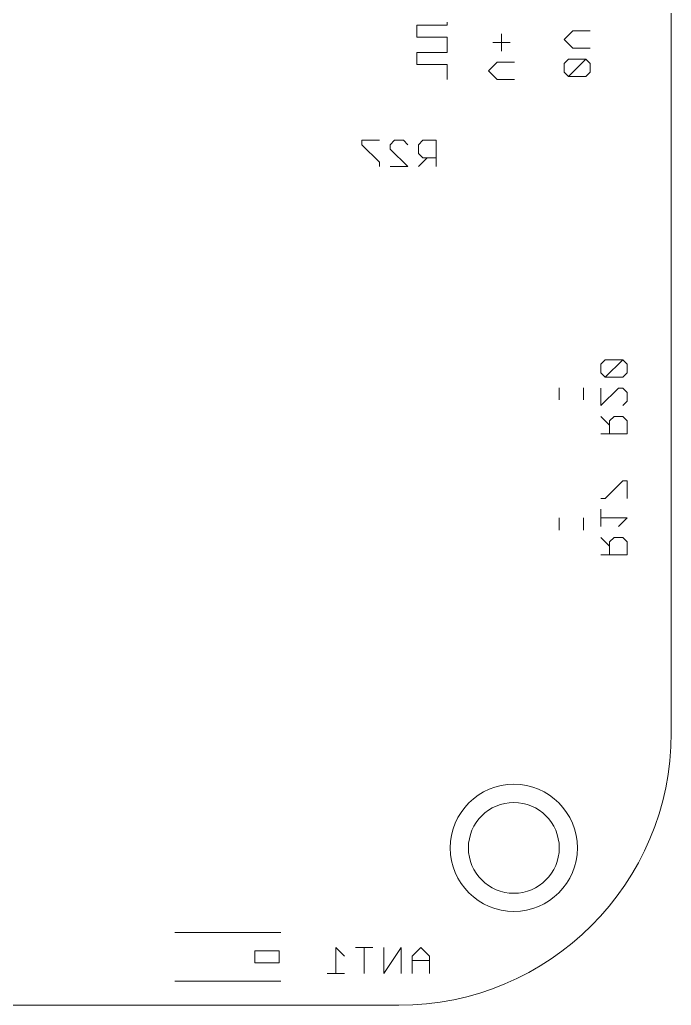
# Model space of a CAD drawing. Header units: millimetres. Extents: x -300 to -177, y 79 to 147.
# Drawn here: x -198.82 to -177.31, y 79.47 to 112.03 of the extents above; entities that cross this region are included whole.
import ezdxf

# ---------------------------------------------------------------- set-up
doc = ezdxf.new("R2010")
doc.units = ezdxf.units.MM
doc.header["$MEASUREMENT"] = 0
doc.layers.add('cut', color=7, linetype='Continuous')
doc.layers.add('reference', color=7, linetype='Continuous')

msp = doc.modelspace()

# ---------------------------------------------------------------- linework, layer by layer
at = {"layer": 'cut', "color": 250, "lineweight": 9}
msp.add_open_spline([(-197.1254, 145.9896), (-197.1254, 145.9896), (-196.2554, 145.7996), (-196.2554, 145.7996), (-196.2554, 145.7996), (-196.2554, 145.7996), (-195.5054, 145.6396), (-195.5054, 145.6396), (-195.5054, 145.6396), (-195.5054, 145.6396), (-194.3554, 145.3596), (-194.3554, 145.3596), (-194.3554, 145.3596), (-194.3554, 145.3596), (-193.5554, 145.1596), (-193.5554, 145.1596), (-193.5554, 145.1596), (-192.4998, 144.849), (-191.6513, 144.6358), (-190.6654, 144.3496), (-190.6654, 144.3496), (-190.6654, 144.3496), (-189.4954, 143.9796), (-189.4954, 143.9796), (-189.4954, 143.9796), (-189.4954, 143.9796), (-188.5654, 143.6796), (-188.5654, 143.6796), (-188.5654, 143.6796), (-188.5654, 143.6796), (-187.8954, 143.4496), (-187.8954, 143.4496), (-187.8954, 143.4496), (-187.8954, 143.4496), (-187.3354, 143.2596), (-187.3354, 143.2596), (-187.3354, 143.2596), (-186.4341, 142.9285), (-185.1783, 142.4534), (-184.3154, 142.1096), (-184.3154, 142.1096), (-184.3154, 142.1096), (-183.7054, 141.8596), (-183.7054, 141.8596), (-183.7054, 141.8596), (-183.7054, 141.8596), (-182.8354, 141.4896), (-182.8354, 141.4896), (-182.8354, 141.4896), (-182.8354, 141.4896), (-181.8254, 141.0496), (-181.8254, 141.0496), (-181.8254, 141.0496), (-181.8254, 141.0496), (-180.9854, 140.6696), (-180.9854, 140.6696), (-180.9854, 140.6696), (-180.6379, 140.5092), (-178.9287, 139.6762), (-178.9117, 139.6665), (-178.9117, 139.6665), (-177.959, 139.1488), (-177.3314, 138.1622), (-177.3054, 137.0696), (-177.3054, 137.0696), (-177.3054, 137.0696), (-177.3055, 88.4696), (-177.3055, 88.4696), (-177.3055, 88.4696), (-177.3055, 83.499), (-181.3349, 79.4696), (-186.3054, 79.4696), (-186.3054, 79.4696), (-186.3054, 79.4696), (-276.0913, 79.4696), (-276.0913, 79.4696), (-276.0913, 79.4696), (-276.3565, 79.4696), (-276.6108, 79.575), (-276.7984, 79.7625), (-276.7984, 79.7625), (-276.7984, 79.7625), (-276.9125, 79.8767), (-276.9125, 79.8767), (-276.9125, 79.8767), (-277.1001, 80.0642), (-277.3544, 80.1696), (-277.6197, 80.1696), (-277.6197, 80.1696), (-277.6197, 80.1696), (-285.9913, 80.1696), (-285.9913, 80.1696), (-285.9913, 80.1696), (-286.2565, 80.1696), (-286.5108, 80.0642), (-286.6984, 79.8767), (-286.6984, 79.8767), (-286.6984, 79.8767), (-286.8125, 79.7625), (-286.8125, 79.7625), (-286.8125, 79.7625), (-287.0001, 79.575), (-287.2544, 79.4696), (-287.5197, 79.4696), (-287.5197, 79.4696), (-287.5197, 79.4696), (-287.9055, 79.4696), (-287.9055, 79.4696), (-287.9055, 79.4696), (-290.2924, 79.4696), (-292.5816, 80.4178), (-294.2694, 82.1056), (-294.2694, 82.1056), (-295.9572, 83.7935), (-296.9055, 86.0827), (-296.9055, 88.4696), (-296.9055, 88.4696), (-296.9055, 88.4696), (-296.9054, 137.0697), (-296.9054, 137.0697), (-296.9054, 137.0697), (-296.8795, 138.1622), (-296.2519, 139.1554), (-295.2992, 139.6665), (-295.2992, 139.6665), (-294.1017, 140.3089), (-293.8755, 140.3696), (-293.2255, 140.6696), (-293.2255, 140.6696), (-293.2255, 140.6696), (-292.3855, 141.0496), (-292.3855, 141.0496), (-292.3855, 141.0496), (-292.3855, 141.0496), (-291.3755, 141.4896), (-291.3755, 141.4896), (-291.3755, 141.4896), (-291.3755, 141.4896), (-290.5055, 141.8596), (-290.5055, 141.8596), (-290.5055, 141.8596), (-290.5055, 141.8596), (-289.8955, 142.1096), (-289.8955, 142.1096), (-289.8955, 142.1096), (-289.0049, 142.4644), (-287.8148, 142.9145), (-286.8755, 143.2596), (-286.8755, 143.2596), (-286.8755, 143.2596), (-286.3155, 143.4496), (-286.3155, 143.4496), (-286.3155, 143.4496), (-286.3155, 143.4496), (-285.6455, 143.6796), (-285.6455, 143.6796), (-285.6455, 143.6796), (-285.6455, 143.6796), (-284.7155, 143.9796), (-284.7155, 143.9796), (-284.7155, 143.9796), (-284.7155, 143.9796), (-283.5455, 144.3496), (-283.5455, 144.3496), (-283.5455, 144.3496), (-282.5597, 144.6358), (-281.7105, 144.8493), (-280.6555, 145.1596), (-280.6555, 145.1596), (-280.6555, 145.1596), (-279.8555, 145.3596), (-279.8555, 145.3596), (-279.8555, 145.3596), (-279.8555, 145.3596), (-278.7055, 145.6396), (-278.7055, 145.6396), (-278.7055, 145.6396), (-278.7055, 145.6396), (-277.9555, 145.7996), (-277.9555, 145.7996), (-277.9555, 145.7996), (-277.9555, 145.7996), (-277.0855, 145.9896), (-277.0855, 145.9896), (-277.0855, 145.9896), (-276.4395, 146.1317), (-274.7135, 146.4389), (-273.9055, 146.5696), (-273.9055, 146.5696), (-273.9055, 146.5696), (-272.9855, 146.7096), (-272.9855, 146.7096), (-272.9855, 146.7096), (-272.9855, 146.7096), (-272.1055, 146.8396), (-272.1055, 146.8396), (-272.1055, 146.8396), (-272.1055, 146.8396), (-270.9155, 146.9896), (-270.9155, 146.9896), (-270.9155, 146.9896), (-269.7953, 147.1262), (-268.5842, 147.2062), (-267.3855, 147.3296), (-267.3855, 147.3296), (-267.3855, 147.3296), (-266.4855, 147.3896), (-266.4855, 147.3896), (-266.4855, 147.3896), (-266.4855, 147.3896), (-264.9055, 147.4696), (-264.9055, 147.4696), (-264.9055, 147.4696), (-264.9055, 147.4696), (-262.6055, 147.4696), (-262.6055, 147.4696), (-262.6055, 147.4696), (-261.8098, 147.4696), (-261.0467, 147.1535), (-260.4841, 146.5909), (-260.4841, 146.5909), (-259.9215, 146.0283), (-259.6055, 145.2652), (-259.6055, 144.4696), (-259.6055, 144.4696), (-259.6055, 143.9922), (-259.4158, 143.5344), (-259.0782, 143.1968), (-259.0782, 143.1968), (-258.7407, 142.8592), (-258.2828, 142.6696), (-257.8055, 142.6696), (-257.8055, 142.6696), (-257.8055, 142.6696), (-216.4054, 142.6696), (-216.4054, 142.6696), (-216.4054, 142.6696), (-215.4113, 142.6696), (-214.6055, 143.4755), (-214.6054, 144.4696), (-214.6054, 144.4696), (-214.6054, 145.2652), (-214.2894, 146.0283), (-213.7268, 146.5909), (-213.7268, 146.5909), (-213.1642, 147.1535), (-212.4011, 147.4696), (-211.6054, 147.4696), (-211.6054, 147.4696), (-211.6054, 147.4696), (-209.3054, 147.4696), (-209.3054, 147.4696), (-209.3054, 147.4696), (-209.3054, 147.4696), (-207.7254, 147.3896), (-207.7254, 147.3896), (-207.7254, 147.3896), (-207.7254, 147.3896), (-206.8254, 147.3296), (-206.8254, 147.3296), (-206.8254, 147.3296), (-205.6281, 147.2065), (-204.4149, 147.1261), (-203.2954, 146.9896), (-203.2954, 146.9896), (-203.2954, 146.9896), (-202.1054, 146.8396), (-202.1054, 146.8396), (-202.1054, 146.8396), (-202.1054, 146.8396), (-201.2254, 146.7096), (-201.2254, 146.7096), (-201.2254, 146.7096), (-201.2254, 146.7096), (-200.3054, 146.5696), (-200.3054, 146.5696), (-200.3054, 146.5696), (-199.4976, 146.4389), (-197.771, 146.1316), (-197.1254, 145.9896)], degree=3, knots=[0, 0, 0, 0, 0.0140845, 0.0140845, 0.0140845, 0.0140845, 0.028169, 0.028169, 0.028169, 0.028169, 0.0422535, 0.0422535, 0.0422535, 0.0422535, 0.056338, 0.056338, 0.056338, 0.056338, 0.0704225, 0.0704225, 0.0704225, 0.0704225, 0.084507, 0.084507, 0.084507, 0.084507, 0.0985915, 0.0985915, 0.0985915, 0.0985915, 0.1126761, 0.1126761, 0.1126761, 0.1126761, 0.1267606, 0.1267606, 0.1267606, 0.1267606, 0.1408451, 0.1408451, 0.1408451, 0.1408451, 0.1549296, 0.1549296, 0.1549296, 0.1549296, 0.1690141, 0.1690141, 0.1690141, 0.1690141, 0.1830986, 0.1830986, 0.1830986, 0.1830986, 0.1971831, 0.1971831, 0.1971831, 0.1971831, 0.2112676, 0.2112676, 0.2112676, 0.2112676, 0.2253521, 0.2253521, 0.2253521, 0.2253521, 0.2394366, 0.2394366, 0.2394366, 0.2394366, 0.2535211, 0.2535211, 0.2535211, 0.2535211, 0.2676056, 0.2676056, 0.2676056, 0.2676056, 0.2816901, 0.2816901, 0.2816901, 0.2816901, 0.2957746, 0.2957746, 0.2957746, 0.2957746, 0.3098592, 0.3098592, 0.3098592, 0.3098592, 0.3239437, 0.3239437, 0.3239437, 0.3239437, 0.3380282, 0.3380282, 0.3380282, 0.3380282, 0.3521127, 0.3521127, 0.3521127, 0.3521127, 0.3661972, 0.3661972, 0.3661972, 0.3661972, 0.3802817, 0.3802817, 0.3802817, 0.3802817, 0.3943662, 0.3943662, 0.3943662, 0.3943662, 0.4084507, 0.4084507, 0.4084507, 0.4084507, 0.4225352, 0.4225352, 0.4225352, 0.4225352, 0.4366197, 0.4366197, 0.4366197, 0.4366197, 0.4507042, 0.4507042, 0.4507042, 0.4507042, 0.4647887, 0.4647887, 0.4647887, 0.4647887, 0.4788732, 0.4788732, 0.4788732, 0.4788732, 0.4929577, 0.4929577, 0.4929577, 0.4929577, 0.5070423, 0.5070423, 0.5070423, 0.5070423, 0.5211268, 0.5211268, 0.5211268, 0.5211268, 0.5352113, 0.5352113, 0.5352113, 0.5352113, 0.5492958, 0.5492958, 0.5492958, 0.5492958, 0.5633803, 0.5633803, 0.5633803, 0.5633803, 0.5774648, 0.5774648, 0.5774648, 0.5774648, 0.5915493, 0.5915493, 0.5915493, 0.5915493, 0.6056338, 0.6056338, 0.6056338, 0.6056338, 0.6197183, 0.6197183, 0.6197183, 0.6197183, 0.6338028, 0.6338028, 0.6338028, 0.6338028, 0.6478873, 0.6478873, 0.6478873, 0.6478873, 0.6619718, 0.6619718, 0.6619718, 0.6619718, 0.6760563, 0.6760563, 0.6760563, 0.6760563, 0.6901408, 0.6901408, 0.6901408, 0.6901408, 0.7042254, 0.7042254, 0.7042254, 0.7042254, 0.7183099, 0.7183099, 0.7183099, 0.7183099, 0.7323944, 0.7323944, 0.7323944, 0.7323944, 0.7464789, 0.7464789, 0.7464789, 0.7464789, 0.7605634, 0.7605634, 0.7605634, 0.7605634, 0.7746479, 0.7746479, 0.7746479, 0.7746479, 0.7887324, 0.7887324, 0.7887324, 0.7887324, 0.8028169, 0.8028169, 0.8028169, 0.8028169, 0.8169014, 0.8169014, 0.8169014, 0.8169014, 0.8309859, 0.8309859, 0.8309859, 0.8309859, 0.8450704, 0.8450704, 0.8450704, 0.8450704, 0.8591549, 0.8591549, 0.8591549, 0.8591549, 0.8732394, 0.8732394, 0.8732394, 0.8732394, 0.8873239, 0.8873239, 0.8873239, 0.8873239, 0.9014085, 0.9014085, 0.9014085, 0.9014085, 0.915493, 0.915493, 0.915493, 0.915493, 0.9295775, 0.9295775, 0.9295775, 0.9295775, 0.943662, 0.943662, 0.943662, 0.943662, 0.9577465, 0.9577465, 0.9577465, 0.9577465, 0.971831, 0.971831, 0.971831, 0.971831, 1, 1, 1, 1], dxfattribs=at)
at = {"layer": 'cut', "lineweight": 9}
msp.add_open_spline([(-181.0054, 84.6696), (-181.0054, 85.498), (-181.6771, 86.1696), (-182.5054, 86.1696), (-182.5054, 86.1696), (-183.3338, 86.1696), (-184.0054, 85.498), (-184.0054, 84.6696), (-184.0054, 84.6696), (-184.0054, 83.8412), (-183.3339, 83.1696), (-182.5055, 83.1696), (-182.5055, 83.1696), (-181.6771, 83.1696), (-181.0055, 83.8412), (-181.0055, 84.6696), (-181.0055, 84.6696), (-181.0054, 84.6696), (-181.0054, 84.6696)], degree=3, knots=[0, 0, 0, 0, 0.2, 0.2, 0.2, 0.2, 0.4, 0.4, 0.4, 0.4, 0.6, 0.6, 0.6, 0.6, 1, 1, 1, 1.0001, 1.0001, 1.0001, 1.0001], dxfattribs=at)
at = {"layer": 'reference', "color": 242, "lineweight": 9}
for points in [[(-185.7054, 111.4486), (-185.7054, 111.4486), (-185.7054, 111.8486), (-185.7054, 111.8486)], [(-185.7054, 111.8486), (-185.7054, 111.8486), (-184.7054, 111.8486), (-184.7054, 111.8486)], [(-184.7054, 111.8486), (-184.7054, 111.8486), (-184.7054, 111.9486), (-184.7054, 111.9486)], [(-184.7054, 111.4486), (-184.7054, 111.4486), (-185.7054, 111.4486), (-185.7054, 111.4486)], [(-184.7054, 110.9486), (-184.7054, 110.9486), (-184.7054, 111.4486), (-184.7054, 111.4486)], [(-182.913, 110.9893), (-182.913, 110.9893), (-182.913, 111.5655), (-182.913, 111.5655)], [(-180.8452, 111.3774), (-180.8452, 111.3774), (-180.5571, 111.6655), (-180.5571, 111.6655)], [(-180.5571, 111.0893), (-180.5571, 111.0893), (-180.8452, 111.3774), (-180.8452, 111.3774)], [(-180.5571, 111.6655), (-180.5571, 111.6655), (-179.9809, 111.6655), (-179.9809, 111.6655)], [(-182.6249, 111.2774), (-182.6249, 111.2774), (-183.2011, 111.2774), (-183.2011, 111.2774)], [(-179.9809, 111.0893), (-179.9809, 111.0893), (-180.5571, 111.0893), (-180.5571, 111.0893)], [(-185.7054, 110.5486), (-185.7054, 110.5486), (-185.7054, 110.9486), (-185.7054, 110.9486)], [(-185.7054, 110.9486), (-185.7054, 110.9486), (-184.7054, 110.9486), (-184.7054, 110.9486)], [(-180.7011, 110.73), (-180.7011, 110.73), (-180.8452, 110.5859), (-180.8452, 110.5859)], [(-180.1249, 110.73), (-180.1249, 110.73), (-180.7011, 110.73), (-180.7011, 110.73)], [(-180.7011, 110.1538), (-180.7011, 110.1538), (-180.1249, 110.73), (-180.1249, 110.73)], [(-179.9809, 110.5859), (-179.9809, 110.5859), (-180.1249, 110.73), (-180.1249, 110.73)], [(-184.7054, 110.5486), (-184.7054, 110.5486), (-185.7054, 110.5486), (-185.7054, 110.5486)], [(-184.7054, 110.0486), (-184.7054, 110.0486), (-184.7054, 110.5486), (-184.7054, 110.5486)], [(-183.3452, 110.3419), (-183.3452, 110.3419), (-183.0571, 110.63), (-183.0571, 110.63)], [(-183.0571, 110.63), (-183.0571, 110.63), (-182.4809, 110.63), (-182.4809, 110.63)], [(-180.8452, 110.5859), (-180.8452, 110.5859), (-180.8452, 110.2978), (-180.8452, 110.2978)], [(-179.9809, 110.2978), (-179.9809, 110.2978), (-179.9809, 110.5859), (-179.9809, 110.5859)], [(-183.0571, 110.0538), (-183.0571, 110.0538), (-183.3452, 110.3419), (-183.3452, 110.3419)], [(-182.4809, 110.0538), (-182.4809, 110.0538), (-183.0571, 110.0538), (-183.0571, 110.0538)], [(-180.8452, 110.2978), (-180.8452, 110.2978), (-180.7011, 110.1538), (-180.7011, 110.1538)], [(-180.7011, 110.1538), (-180.7011, 110.1538), (-180.1249, 110.1538), (-180.1249, 110.1538)], [(-180.1249, 110.1538), (-180.1249, 110.1538), (-179.9809, 110.2978), (-179.9809, 110.2978)], [(-186.9461, 108.0441), (-186.9461, 108.0441), (-187.5223, 108.0441), (-187.5223, 108.0441)], [(-187.5223, 108.0441), (-187.5223, 108.0441), (-187.5223, 107.9001), (-187.5223, 107.9001)], [(-187.5223, 107.9001), (-187.5223, 107.9001), (-186.9461, 107.3239), (-186.9461, 107.3239)], [(-186.5868, 107.9001), (-186.5868, 107.9001), (-186.4427, 108.0441), (-186.4427, 108.0441)], [(-186.5868, 107.756), (-186.5868, 107.756), (-186.5868, 107.9001), (-186.5868, 107.9001)], [(-186.4427, 108.0441), (-186.4427, 108.0441), (-186.1546, 108.0441), (-186.1546, 108.0441)], [(-186.1546, 108.0441), (-186.1546, 108.0441), (-186.0106, 107.9001), (-186.0106, 107.9001)], [(-185.5072, 108.0441), (-185.5072, 108.0441), (-185.6513, 107.9001), (-185.6513, 107.9001)], [(-185.6513, 107.9001), (-185.6513, 107.9001), (-185.6513, 107.612), (-185.6513, 107.612)], [(-185.075, 108.0441), (-185.075, 108.0441), (-185.5072, 108.0441), (-185.5072, 108.0441)], [(-185.075, 107.1798), (-185.075, 107.1798), (-185.075, 108.0441), (-185.075, 108.0441)], [(-186.0106, 107.1798), (-186.0106, 107.1798), (-186.5868, 107.756), (-186.5868, 107.756)], [(-185.6513, 107.612), (-185.6513, 107.612), (-185.5072, 107.4679), (-185.5072, 107.4679)], [(-185.3631, 107.4679), (-185.3631, 107.4679), (-185.6513, 107.1798), (-185.6513, 107.1798)], [(-185.5072, 107.4679), (-185.5072, 107.4679), (-185.075, 107.4679), (-185.075, 107.4679)], [(-186.9461, 107.3239), (-186.9461, 107.3239), (-186.9461, 107.1798), (-186.9461, 107.1798)], [(-186.5868, 107.1798), (-186.5868, 107.1798), (-186.0106, 107.1798), (-186.0106, 107.1798)], [(-179.4851, 100.7931), (-179.4851, 100.7931), (-179.6292, 100.649), (-179.6292, 100.649)], [(-179.6292, 100.649), (-179.6292, 100.649), (-179.6292, 100.3609), (-179.6292, 100.3609)], [(-178.9089, 100.7931), (-178.9089, 100.7931), (-179.4851, 100.7931), (-179.4851, 100.7931)], [(-179.4851, 100.2168), (-179.4851, 100.2168), (-178.9089, 100.7931), (-178.9089, 100.7931)], [(-178.7649, 100.649), (-178.7649, 100.649), (-178.9089, 100.7931), (-178.9089, 100.7931)], [(-178.7649, 100.3609), (-178.7649, 100.3609), (-178.7649, 100.649), (-178.7649, 100.649)], [(-179.6292, 100.3609), (-179.6292, 100.3609), (-179.4851, 100.2168), (-179.4851, 100.2168)], [(-178.9089, 100.2168), (-178.9089, 100.2168), (-178.7649, 100.3609), (-178.7649, 100.3609)], [(-179.4851, 100.2168), (-179.4851, 100.2168), (-178.9089, 100.2168), (-178.9089, 100.2168)], [(-181.0054, 99.4696), (-181.0054, 99.4696), (-181.0054, 99.8696), (-181.0054, 99.8696)], [(-180.2054, 99.4696), (-180.2054, 99.4696), (-180.2054, 99.8696), (-180.2054, 99.8696)], [(-179.6292, 99.8575), (-179.6292, 99.8575), (-179.6292, 99.2813), (-179.6292, 99.2813)], [(-179.6292, 99.2813), (-179.6292, 99.2813), (-179.053, 99.8575), (-179.053, 99.8575)], [(-179.053, 99.8575), (-179.053, 99.8575), (-178.9089, 99.8575), (-178.9089, 99.8575)], [(-178.9089, 99.8575), (-178.9089, 99.8575), (-178.7649, 99.7135), (-178.7649, 99.7135)], [(-178.7649, 99.7135), (-178.7649, 99.7135), (-178.7649, 99.4254), (-178.7649, 99.4254)], [(-178.7649, 99.4254), (-178.7649, 99.4254), (-178.9089, 99.2813), (-178.9089, 99.2813)], [(-179.3411, 98.6339), (-179.3411, 98.6339), (-179.6292, 98.922), (-179.6292, 98.922)], [(-179.197, 98.922), (-179.197, 98.922), (-179.3411, 98.778), (-179.3411, 98.778)], [(-179.3411, 98.778), (-179.3411, 98.778), (-179.3411, 98.3458), (-179.3411, 98.3458)], [(-178.9089, 98.922), (-178.9089, 98.922), (-179.197, 98.922), (-179.197, 98.922)], [(-178.7649, 98.778), (-178.7649, 98.778), (-178.9089, 98.922), (-178.9089, 98.922)], [(-178.7649, 98.3458), (-178.7649, 98.3458), (-178.7649, 98.778), (-178.7649, 98.778)], [(-179.6292, 98.3458), (-179.6292, 98.3458), (-178.7649, 98.3458), (-178.7649, 98.3458)], [(-178.9089, 96.7931), (-178.9089, 96.7931), (-179.4851, 96.2168), (-179.4851, 96.2168)], [(-178.7649, 96.7931), (-178.7649, 96.7931), (-178.9089, 96.7931), (-178.9089, 96.7931)], [(-178.7649, 96.2168), (-178.7649, 96.2168), (-178.7649, 96.7931), (-178.7649, 96.7931)], [(-179.4851, 96.2168), (-179.4851, 96.2168), (-179.6292, 96.2168), (-179.6292, 96.2168)], [(-179.6292, 95.2813), (-179.6292, 95.2813), (-179.6292, 95.8575), (-179.6292, 95.8575)], [(-181.0054, 95.5696), (-181.0054, 95.5696), (-181.0054, 95.1696), (-181.0054, 95.1696)], [(-180.2054, 95.5696), (-180.2054, 95.5696), (-180.2054, 95.1696), (-180.2054, 95.1696)], [(-178.7649, 95.5694), (-178.7649, 95.5694), (-179.6292, 95.5694), (-179.6292, 95.5694)], [(-179.053, 95.2813), (-179.053, 95.2813), (-178.7649, 95.5694), (-178.7649, 95.5694)], [(-179.3411, 94.6339), (-179.3411, 94.6339), (-179.6292, 94.922), (-179.6292, 94.922)], [(-179.197, 94.922), (-179.197, 94.922), (-179.3411, 94.778), (-179.3411, 94.778)], [(-179.3411, 94.778), (-179.3411, 94.778), (-179.3411, 94.3458), (-179.3411, 94.3458)], [(-178.9089, 94.922), (-178.9089, 94.922), (-179.197, 94.922), (-179.197, 94.922)], [(-178.7649, 94.778), (-178.7649, 94.778), (-178.9089, 94.922), (-178.9089, 94.922)], [(-178.7649, 94.3458), (-178.7649, 94.3458), (-178.7649, 94.778), (-178.7649, 94.778)], [(-179.6292, 94.3458), (-179.6292, 94.3458), (-178.7649, 94.3458), (-178.7649, 94.3458)], [(-190.2054, 81.8696), (-190.2054, 81.8696), (-193.7054, 81.8696), (-193.7054, 81.8696)], [(-188.0982, 81.092), (-188.0982, 81.092), (-188.3863, 81.3801), (-188.3863, 81.3801)], [(-188.3863, 81.3801), (-188.3863, 81.3801), (-188.3863, 80.5158), (-188.3863, 80.5158)], [(-187.1626, 81.3801), (-187.1626, 81.3801), (-187.7389, 81.3801), (-187.7389, 81.3801)], [(-187.4508, 80.5158), (-187.4508, 80.5158), (-187.4508, 81.3801), (-187.4508, 81.3801)], [(-186.2271, 81.3801), (-186.2271, 81.3801), (-186.8033, 80.5158), (-186.8033, 80.5158)], [(-186.8033, 80.5158), (-186.8033, 80.5158), (-186.8033, 81.3801), (-186.8033, 81.3801)], [(-186.2271, 80.5158), (-186.2271, 80.5158), (-186.2271, 81.3801), (-186.2271, 81.3801)], [(-185.5797, 81.3801), (-185.5797, 81.3801), (-185.8678, 81.092), (-185.8678, 81.092)], [(-185.8678, 81.092), (-185.8678, 81.092), (-185.8678, 80.5158), (-185.8678, 80.5158)], [(-185.2916, 81.092), (-185.2916, 81.092), (-185.5797, 81.3801), (-185.5797, 81.3801)], [(-185.2916, 80.5158), (-185.2916, 80.5158), (-185.2916, 81.092), (-185.2916, 81.092)], [(-185.2916, 80.948), (-185.2916, 80.948), (-185.8678, 80.948), (-185.8678, 80.948)], [(-188.0982, 80.5158), (-188.0982, 80.5158), (-188.6744, 80.5158), (-188.6744, 80.5158)], [(-190.2054, 80.2696), (-190.2054, 80.2696), (-193.7054, 80.2696), (-193.7054, 80.2696)]]:
    msp.add_open_spline(points, degree=3, dxfattribs=at)
msp.add_open_spline([(-180.4055, 84.6696), (-180.4055, 85.8294), (-181.3457, 86.7696), (-182.5054, 86.7696), (-182.5054, 86.7696), (-183.6652, 86.7696), (-184.6053, 85.8294), (-184.6053, 84.6696), (-184.6053, 84.6696), (-184.6054, 83.5098), (-183.6653, 82.5696), (-182.5055, 82.5696), (-182.5055, 82.5696), (-181.3457, 82.5696), (-180.4056, 83.5098), (-180.4056, 84.6696), (-180.4056, 84.6696), (-180.4055, 84.6696), (-180.4055, 84.6696)], degree=3, knots=[0, 0, 0, 0, 0.2, 0.2, 0.2, 0.2, 0.4, 0.4, 0.4, 0.4, 0.6, 0.6, 0.6, 0.6, 1, 1, 1, 1.0001, 1.0001, 1.0001, 1.0001], dxfattribs=at)
at = {"layer": 'reference', "lineweight": 9}
msp.add_open_spline([(-190.2554, 81.2696), (-190.2554, 81.2696), (-190.2554, 80.8696), (-190.2554, 80.8696), (-190.2554, 80.8696), (-190.2554, 80.8696), (-191.0554, 80.8696), (-191.0554, 80.8696), (-191.0554, 80.8696), (-191.0554, 80.8696), (-191.0554, 81.2696), (-191.0554, 81.2696), (-191.0554, 81.2696), (-191.0554, 81.2696), (-190.2554, 81.2696), (-190.2554, 81.2696)], degree=3, knots=[0, 0, 0, 0, 0.2, 0.2, 0.2, 0.2, 0.4, 0.4, 0.4, 0.4, 0.6, 0.6, 0.6, 0.6, 1, 1, 1, 1], dxfattribs=at)

doc.saveas('drawing.dxf')
